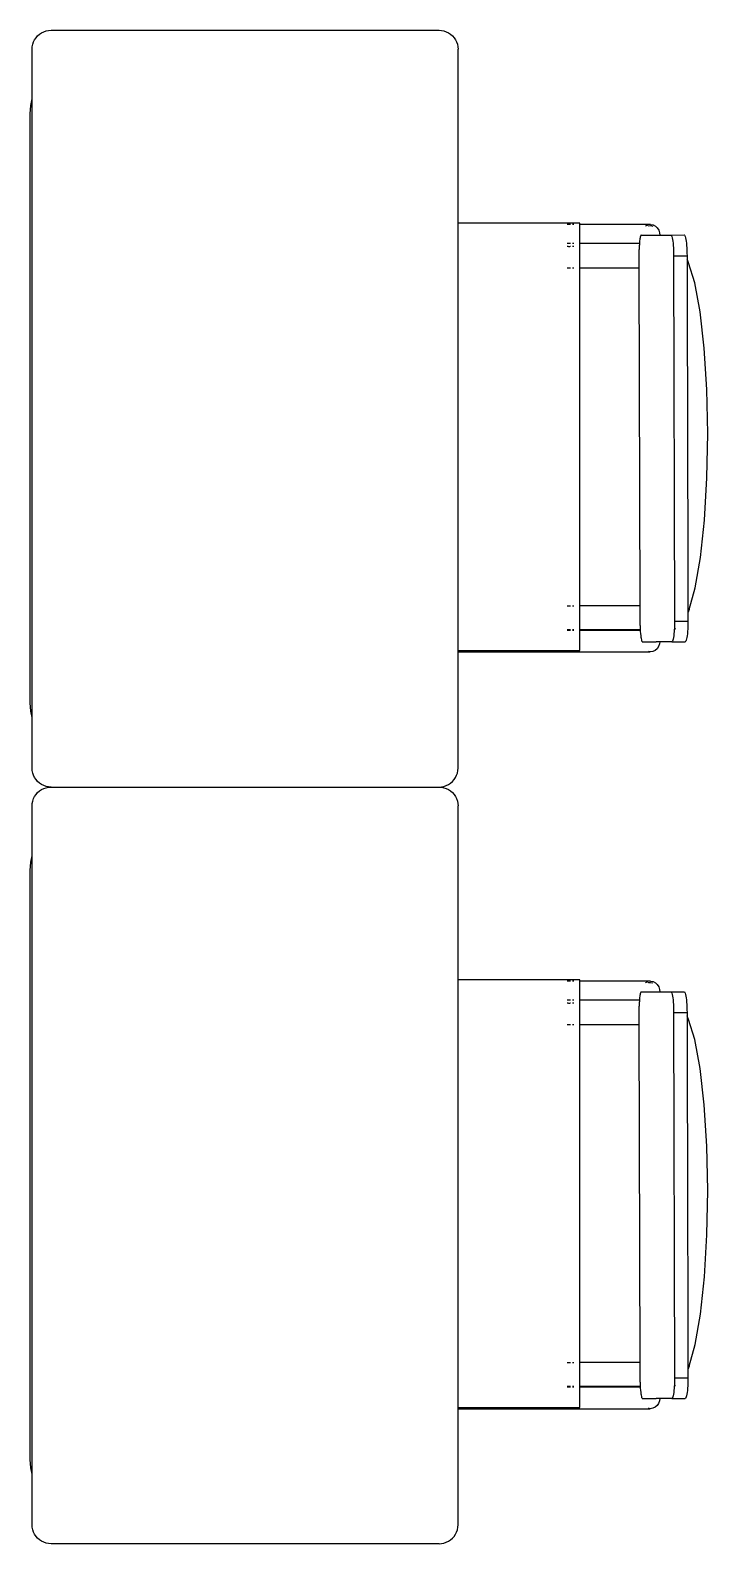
# Model space of a CAD drawing. Header units: metres. Extents: x 258817 to 259192, y 1878716 to 1878911.
# Drawn here: x 259018.732 to 259019.448, y 1878825.348 to 1878826.948 of the extents above; entities that cross this region are included whole.
import ezdxf

# ---------------------------------------------------------------- set-up
doc = ezdxf.new("R2010")
doc.units = ezdxf.units.M
doc.header["$MEASUREMENT"] = 0
doc.layers.add('Vistas', color=7, linetype='Continuous')

# ---------------------------------------------------------------- blocks, each defined once
blk = doc.blocks.new('bANCAS')
for p, q in [((259018.7416, 1878826.9436), (259018.7438, 1878826.945)), ((259018.7438, 1878826.945), (259018.7461, 1878826.9462)), ((259018.7461, 1878826.9462), (259018.7486, 1878826.947)), ((259018.7486, 1878826.947), (259018.7512, 1878826.9476)), ((259018.7512, 1878826.9476), (259018.7538, 1878826.9477)), ((259018.7538, 1878826.9477), (259019.1638, 1878826.9477)), ((259019.1638, 1878826.9477), (259019.1664, 1878826.9476)), ((259019.1664, 1878826.9476), (259019.1689, 1878826.947)), ((259019.1689, 1878826.947), (259019.1714, 1878826.9462)), ((259019.1714, 1878826.9462), (259019.1738, 1878826.945)), ((259019.1738, 1878826.945), (259019.1759, 1878826.9436)), ((259018.7338, 1878826.9277), (259018.7339, 1878826.9303)), ((259018.7339, 1878826.9303), (259018.7344, 1878826.9329)), ((259018.7344, 1878826.9329), (259018.7353, 1878826.9354)), ((259018.7353, 1878826.9354), (259018.7364, 1878826.9377)), ((259018.7364, 1878826.9377), (259018.7379, 1878826.9399)), ((259018.7379, 1878826.9399), (259018.7396, 1878826.9419)), ((259018.7396, 1878826.9419), (259018.7416, 1878826.9436)), ((259019.1759, 1878826.9436), (259019.1779, 1878826.9419)), ((259019.1779, 1878826.9419), (259019.1796, 1878826.9399)), ((259019.1796, 1878826.9399), (259019.1811, 1878826.9377)), ((259019.1811, 1878826.9377), (259019.1822, 1878826.9354)), ((259019.1822, 1878826.9354), (259019.1831, 1878826.9329)), ((259019.1831, 1878826.9329), (259019.1836, 1878826.9303)), ((259019.1836, 1878826.9303), (259019.1838, 1878826.9277)), ((259018.7338, 1878826.1677), (259018.7338, 1878826.9277)), ((259019.1838, 1878826.1677), (259019.1838, 1878826.9277)), ((259018.7318, 1878826.8595), (259018.7324, 1878826.8683)), ((259018.7324, 1878826.8683), (259018.7338, 1878826.8751)), ((259018.7318, 1878826.2368), (259018.7318, 1878826.8595)), ((259019.3125, 1878826.7439), (259019.1838, 1878826.7439)), ((259019.3001, 1878826.7425), (259019.299, 1878826.7425)), ((259019.3018, 1878826.7425), (259019.3006, 1878826.7425)), ((259019.3031, 1878826.7425), (259019.3025, 1878826.7425)), ((259019.3049, 1878826.7425), (259019.3043, 1878826.7425)), ((259019.306, 1878826.7425), (259019.3054, 1878826.7425)), ((259019.3125, 1878826.7425), (259019.3125, 1878826.7439)), ((259019.3873, 1878826.7425), (259019.3125, 1878826.7425)), ((259019.3126, 1878826.7408), (259019.3125, 1878826.7425)), ((259019.3125, 1878826.7389), (259019.3126, 1878826.7408)), ((259019.3125, 1878826.2919), (259019.3125, 1878826.7389)), ((259019.3819, 1878826.7408), (259019.3822, 1878826.7411)), ((259019.3822, 1878826.7411), (259019.3844, 1878826.7421)), ((259019.3847, 1878826.7408), (259019.3849, 1878826.7409)), ((259019.3849, 1878826.7409), (259019.3872, 1878826.7412)), ((259019.3872, 1878826.7412), (259019.3895, 1878826.7408)), ((259019.3873, 1878826.7425), (259019.3899, 1878826.7421)), ((259019.3899, 1878826.7421), (259019.3923, 1878826.7408)), ((259019.3923, 1878826.7408), (259019.3943, 1878826.7389)), ((259019.3943, 1878826.7389), (259019.3959, 1878826.7365)), ((259019.3959, 1878826.7365), (259019.3968, 1878826.7336)), ((259019.3001, 1878826.7222), (259019.299, 1878826.7222)), ((259019.3018, 1878826.7222), (259019.3006, 1878826.7222)), ((259019.3031, 1878826.7222), (259019.3025, 1878826.7222)), ((259019.3049, 1878826.7222), (259019.3043, 1878826.7222)), ((259019.306, 1878826.7222), (259019.3054, 1878826.7222)), ((259019.3754, 1878826.7222), (259019.3125, 1878826.7222)), ((259019.3754, 1878826.7207), (259019.3753, 1878826.7205)), ((259019.3753, 1878826.7205), (259019.3753, 1878826.7199)), ((259019.3755, 1878826.7225), (259019.3754, 1878826.7222)), ((259019.3754, 1878826.7222), (259019.3754, 1878826.7218)), ((259019.3754, 1878826.7218), (259019.3754, 1878826.7207)), ((259019.3757, 1878826.7248), (259019.3755, 1878826.7235)), ((259019.3755, 1878826.7235), (259019.3755, 1878826.7225)), ((259019.3759, 1878826.7267), (259019.3757, 1878826.7252)), ((259019.3757, 1878826.7252), (259019.3757, 1878826.7248)), ((259019.376, 1878826.7276), (259019.3759, 1878826.7267)), ((259019.3761, 1878826.728), (259019.376, 1878826.7276)), ((259019.3763, 1878826.7291), (259019.3761, 1878826.728)), ((259019.3766, 1878826.73), (259019.3763, 1878826.7291)), ((259019.3769, 1878826.7306), (259019.3766, 1878826.73)), ((259019.3771, 1878826.731), (259019.3769, 1878826.7306)), ((259019.3774, 1878826.7311), (259019.3771, 1878826.731)), ((259019.3774, 1878826.7311), (259019.3971, 1878826.7312)), ((259019.3968, 1878826.7336), (259019.3971, 1878826.7312)), ((259019.3971, 1878826.7312), (259019.4086, 1878826.7312)), ((259019.4086, 1878826.7312), (259019.4227, 1878826.7313)), ((259019.4086, 1878826.7312), (259019.409, 1878826.731)), ((259019.409, 1878826.731), (259019.4093, 1878826.7305)), ((259019.4093, 1878826.7305), (259019.4097, 1878826.7296)), ((259019.4097, 1878826.7296), (259019.4101, 1878826.7283)), ((259019.4101, 1878826.7283), (259019.4104, 1878826.7267)), ((259019.4104, 1878826.7267), (259019.4107, 1878826.7248)), ((259019.4107, 1878826.7248), (259019.411, 1878826.7226)), ((259019.411, 1878826.7226), (259019.4112, 1878826.7202)), ((259019.4112, 1878826.7202), (259019.4114, 1878826.7177)), ((259019.4227, 1878826.7313), (259019.4231, 1878826.7311)), ((259019.4231, 1878826.7311), (259019.4235, 1878826.7305)), ((259019.4235, 1878826.7305), (259019.4239, 1878826.7296)), ((259019.4239, 1878826.7296), (259019.4242, 1878826.7283)), ((259019.4242, 1878826.7283), (259019.4246, 1878826.7267)), ((259019.4246, 1878826.7267), (259019.4249, 1878826.7248)), ((259019.4249, 1878826.7248), (259019.4251, 1878826.7227)), ((259019.4251, 1878826.7227), (259019.4253, 1878826.7203)), ((259019.4253, 1878826.7203), (259019.4255, 1878826.7177)), ((259019.3001, 1878826.7192), (259019.299, 1878826.7192)), ((259019.3006, 1878826.7192), (259019.3018, 1878826.7192)), ((259019.3031, 1878826.7192), (259019.3025, 1878826.7192)), ((259019.3049, 1878826.7192), (259019.3043, 1878826.7192)), ((259019.306, 1878826.7192), (259019.3054, 1878826.7192)), ((259019.3753, 1878826.7192), (259019.3747, 1878826.7192)), ((259019.3753, 1878826.7199), (259019.3753, 1878826.7198)), ((259019.3753, 1878826.7198), (259019.3753, 1878826.7196)), ((259019.3753, 1878826.7196), (259019.3753, 1878826.7192)), ((259019.3753, 1878826.7192), (259019.3753, 1878826.7179)), ((259019.3753, 1878826.7179), (259019.3753, 1878826.716)), ((259019.3753, 1878826.7157), (259019.3753, 1878826.716)), ((259019.3753, 1878826.7126), (259019.3753, 1878826.7157)), ((259019.3753, 1878826.7093), (259019.3753, 1878826.7126)), ((259019.3753, 1878826.7059), (259019.3753, 1878826.7093)), ((259019.3753, 1878826.7028), (259019.3753, 1878826.7059)), ((259019.4114, 1878826.7177), (259019.4115, 1878826.7149)), ((259019.4115, 1878826.7149), (259019.4116, 1878826.7121)), ((259019.4116, 1878826.7121), (259019.4116, 1878826.7092)), ((259019.4116, 1878826.7092), (259019.4258, 1878826.7093)), ((259019.4116, 1878826.7092), (259019.4126, 1878826.3232)), ((259019.4255, 1878826.7177), (259019.4257, 1878826.715)), ((259019.4257, 1878826.715), (259019.4257, 1878826.7122)), ((259019.4257, 1878826.7122), (259019.4258, 1878826.7093)), ((259019.4258, 1878826.7093), (259019.4258, 1878826.7058)), ((259019.4264, 1878826.7049), (259019.4258, 1878826.7058)), ((259019.4258, 1878826.7058), (259019.4258, 1878826.7057)), ((259019.4258, 1878826.7057), (259019.4258, 1878826.7032)), ((259019.4275, 1878826.7019), (259019.4264, 1878826.7049)), ((259019.3001, 1878826.6963), (259019.299, 1878826.6963)), ((259019.3018, 1878826.6963), (259019.3006, 1878826.6963)), ((259019.3031, 1878826.6963), (259019.3025, 1878826.6963)), ((259019.3049, 1878826.6963), (259019.3043, 1878826.6963)), ((259019.306, 1878826.6963), (259019.3054, 1878826.6963)), ((259019.3753, 1878826.6963), (259019.3125, 1878826.6963)), ((259019.3753, 1878826.7001), (259019.3753, 1878826.7028)), ((259019.3753, 1878826.698), (259019.3753, 1878826.7001)), ((259019.3753, 1878826.6967), (259019.3753, 1878826.698)), ((259019.3753, 1878826.6963), (259019.3753, 1878826.6967)), ((259019.3762, 1878826.3394), (259019.3753, 1878826.6963)), ((259019.4258, 1878826.7032), (259019.4258, 1878826.6968)), ((259019.4258, 1878826.6968), (259019.4258, 1878826.6884)), ((259019.4258, 1878826.6884), (259019.4258, 1878826.6878)), ((259019.4341, 1878826.6807), (259019.4275, 1878826.7019)), ((259019.4258, 1878826.6878), (259019.4259, 1878826.6697)), ((259019.4397, 1878826.6501), (259019.4341, 1878826.6807)), ((259019.4259, 1878826.6697), (259019.4259, 1878826.6564)), ((259019.4259, 1878826.6564), (259019.4259, 1878826.6464)), ((259019.4259, 1878826.6464), (259019.426, 1878826.6156)), ((259019.444, 1878826.6117), (259019.4397, 1878826.6501)), ((259019.426, 1878826.6156), (259019.426, 1878826.615)), ((259019.426, 1878826.615), (259019.4261, 1878826.5696)), ((259019.4467, 1878826.568), (259019.444, 1878826.6117)), ((259019.4261, 1878826.5696), (259019.4262, 1878826.549)), ((259019.4476, 1878826.5213), (259019.4467, 1878826.568)), ((259019.4262, 1878826.549), (259019.4263, 1878826.4973)), ((259019.4468, 1878826.4744), (259019.4476, 1878826.5213)), ((259019.4263, 1878826.4973), (259019.4264, 1878826.4731)), ((259019.4264, 1878826.4731), (259019.4265, 1878826.4311)), ((259019.4442, 1878826.4299), (259019.4468, 1878826.4744)), ((259019.4265, 1878826.4311), (259019.4265, 1878826.4264)), ((259019.4265, 1878826.4264), (259019.4265, 1878826.3978)), ((259019.44, 1878826.3905), (259019.4442, 1878826.4299)), ((259019.4265, 1878826.3978), (259019.4266, 1878826.3845)), ((259019.4266, 1878826.3845), (259019.4266, 1878826.3729)), ((259019.4345, 1878826.3584), (259019.44, 1878826.3905)), ((259019.4266, 1878826.3729), (259019.4266, 1878826.3541)), ((259019.4266, 1878826.3541), (259019.4267, 1878826.3512)), ((259019.428, 1878826.3355), (259019.4345, 1878826.3584)), ((259019.299, 1878826.3394), (259019.3001, 1878826.3394)), ((259019.3006, 1878826.3394), (259019.3018, 1878826.3394)), ((259019.3025, 1878826.3394), (259019.3031, 1878826.3394)), ((259019.3043, 1878826.3394), (259019.3049, 1878826.3394)), ((259019.3054, 1878826.3394), (259019.306, 1878826.3394)), ((259019.3762, 1878826.3394), (259019.3125, 1878826.3394)), ((259019.3762, 1878826.339), (259019.3762, 1878826.3394)), ((259019.3762, 1878826.3377), (259019.3762, 1878826.339)), ((259019.3762, 1878826.3356), (259019.3762, 1878826.3377)), ((259019.3762, 1878826.3377), (259019.3762, 1878826.3377)), ((259019.4267, 1878826.3512), (259019.4267, 1878826.3434)), ((259019.4267, 1878826.3434), (259019.4267, 1878826.3364)), ((259019.4267, 1878826.3364), (259019.4267, 1878826.3325)), ((259019.3762, 1878826.333), (259019.3762, 1878826.3356)), ((259019.3762, 1878826.3298), (259019.3762, 1878826.333)), ((259019.3762, 1878826.3265), (259019.3762, 1878826.3298)), ((259019.3762, 1878826.3231), (259019.3762, 1878826.3265)), ((259019.3762, 1878826.32), (259019.3762, 1878826.3231)), ((259019.4126, 1878826.3232), (259019.4125, 1878826.3203)), ((259019.4125, 1878826.3203), (259019.4125, 1878826.3175)), ((259019.4126, 1878826.3232), (259019.4267, 1878826.3232)), ((259019.4267, 1878826.3204), (259019.4266, 1878826.3175)), ((259019.4268, 1878826.3326), (259019.4267, 1878826.3325)), ((259019.4267, 1878826.3325), (259019.4267, 1878826.3232)), ((259019.4267, 1878826.3232), (259019.4267, 1878826.3204)), ((259019.428, 1878826.3355), (259019.4268, 1878826.3326)), ((259019.3001, 1878826.3138), (259019.299, 1878826.3138)), ((259019.299, 1878826.3135), (259019.3001, 1878826.3135)), ((259019.3018, 1878826.3138), (259019.3006, 1878826.3138)), ((259019.3006, 1878826.3135), (259019.3018, 1878826.3135)), ((259019.3031, 1878826.3138), (259019.3025, 1878826.3138)), ((259019.3025, 1878826.3135), (259019.3031, 1878826.3135)), ((259019.3049, 1878826.3138), (259019.3043, 1878826.3138)), ((259019.3043, 1878826.3135), (259019.3049, 1878826.3135)), ((259019.306, 1878826.3138), (259019.3054, 1878826.3138)), ((259019.3054, 1878826.3135), (259019.306, 1878826.3135)), ((259019.3763, 1878826.3138), (259019.3125, 1878826.3138)), ((259019.3125, 1878826.3135), (259019.3764, 1878826.3135)), ((259019.3762, 1878826.3184), (259019.3762, 1878826.32)), ((259019.3762, 1878826.3184), (259019.3762, 1878826.3173)), ((259019.3762, 1878826.3173), (259019.3763, 1878826.3162)), ((259019.3763, 1878826.3162), (259019.3763, 1878826.3153)), ((259019.3763, 1878826.3153), (259019.3763, 1878826.3139)), ((259019.3763, 1878826.3139), (259019.3763, 1878826.3138)), ((259019.3763, 1878826.3138), (259019.3764, 1878826.3135)), ((259019.3764, 1878826.3135), (259019.3764, 1878826.3134)), ((259019.3764, 1878826.3134), (259019.3764, 1878826.3122)), ((259019.3764, 1878826.3122), (259019.3764, 1878826.3118)), ((259019.3764, 1878826.3118), (259019.3766, 1878826.3103)), ((259019.3766, 1878826.3103), (259019.3766, 1878826.3098)), ((259019.3766, 1878826.3098), (259019.3768, 1878826.3079)), ((259019.3768, 1878826.3079), (259019.3768, 1878826.3078)), ((259019.3768, 1878826.3078), (259019.377, 1878826.3062)), ((259019.377, 1878826.3062), (259019.3772, 1878826.305)), ((259019.3772, 1878826.305), (259019.3773, 1878826.3047)), ((259019.3773, 1878826.3047), (259019.3775, 1878826.3034)), ((259019.4111, 1878826.3041), (259019.4108, 1878826.3029)), ((259019.4114, 1878826.3057), (259019.4111, 1878826.3041)), ((259019.4117, 1878826.3076), (259019.4114, 1878826.3057)), ((259019.412, 1878826.3098), (259019.4117, 1878826.3076)), ((259019.4122, 1878826.3122), (259019.412, 1878826.3098)), ((259019.4123, 1878826.3142), (259019.4122, 1878826.3122)), ((259019.4136, 1878826.3148), (259019.4123, 1878826.3142)), ((259019.4124, 1878826.3148), (259019.4123, 1878826.3142)), ((259019.4125, 1878826.3175), (259019.4124, 1878826.3148)), ((259019.4137, 1878826.3148), (259019.4136, 1878826.3148)), ((259019.4253, 1878826.3042), (259019.4249, 1878826.3029)), ((259019.4256, 1878826.3058), (259019.4253, 1878826.3042)), ((259019.4259, 1878826.3077), (259019.4256, 1878826.3058)), ((259019.4261, 1878826.3098), (259019.4259, 1878826.3077)), ((259019.4264, 1878826.3122), (259019.4261, 1878826.3098)), ((259019.4265, 1878826.3148), (259019.4264, 1878826.3122)), ((259019.4266, 1878826.3175), (259019.4265, 1878826.3148)), ((259019.1838, 1878826.2919), (259019.3125, 1878826.2919)), ((259019.1838, 1878826.2905), (259019.3869, 1878826.2905)), ((259019.3775, 1878826.3034), (259019.3778, 1878826.3024)), ((259019.3778, 1878826.3024), (259019.378, 1878826.3019)), ((259019.378, 1878826.3019), (259019.3782, 1878826.3017)), ((259019.3782, 1878826.3017), (259019.3785, 1878826.3012)), ((259019.3785, 1878826.3012), (259019.3788, 1878826.3011)), ((259019.3788, 1878826.3011), (259019.393, 1878826.3011)), ((259019.3869, 1878826.2905), (259019.3851, 1878826.2909)), ((259019.3895, 1878826.2909), (259019.3869, 1878826.2905)), ((259019.392, 1878826.292), (259019.3895, 1878826.2909)), ((259019.3905, 1878826.3011), (259019.3904, 1878826.3011)), ((259019.3941, 1878826.2938), (259019.392, 1878826.292)), ((259019.3971, 1878826.3011), (259019.393, 1878826.3011)), ((259019.3958, 1878826.2961), (259019.3941, 1878826.2938)), ((259019.3968, 1878826.2989), (259019.3958, 1878826.2961)), ((259019.3971, 1878826.3011), (259019.3968, 1878826.2989)), ((259019.4096, 1878826.3012), (259019.3971, 1878826.3011)), ((259019.41, 1878826.3014), (259019.4096, 1878826.3012)), ((259019.4096, 1878826.3012), (259019.4238, 1878826.3012)), ((259019.4104, 1878826.3019), (259019.41, 1878826.3014)), ((259019.4108, 1878826.3029), (259019.4104, 1878826.3019)), ((259019.4242, 1878826.3014), (259019.4238, 1878826.3012)), ((259019.4246, 1878826.302), (259019.4242, 1878826.3014)), ((259019.4249, 1878826.3029), (259019.4246, 1878826.302)), ((259018.7324, 1878826.228), (259018.7318, 1878826.2368)), ((259018.7338, 1878826.2212), (259018.7324, 1878826.228)), ((259018.7339, 1878826.1651), (259018.7338, 1878826.1677)), ((259018.7344, 1878826.1625), (259018.7339, 1878826.1651)), ((259018.7353, 1878826.1601), (259018.7344, 1878826.1625)), ((259019.1822, 1878826.1601), (259019.1831, 1878826.1625)), ((259019.1831, 1878826.1625), (259019.1836, 1878826.1651)), ((259019.1836, 1878826.1651), (259019.1838, 1878826.1677)), ((259018.7364, 1878826.1577), (259018.7353, 1878826.1601)), ((259018.7379, 1878826.1555), (259018.7364, 1878826.1577)), ((259018.7396, 1878826.1536), (259018.7379, 1878826.1555)), ((259018.7416, 1878826.1519), (259018.7396, 1878826.1536)), ((259018.7438, 1878826.1504), (259018.7416, 1878826.1519)), ((259018.7416, 1878826.1436), (259018.7438, 1878826.145)), ((259018.7461, 1878826.1492), (259018.7438, 1878826.1504)), ((259018.7438, 1878826.145), (259018.7461, 1878826.1462)), ((259018.7486, 1878826.1484), (259018.7461, 1878826.1492)), ((259018.7461, 1878826.1462), (259018.7486, 1878826.147)), ((259018.7512, 1878826.1479), (259018.7486, 1878826.1484)), ((259018.7486, 1878826.147), (259018.7512, 1878826.1476)), ((259018.7538, 1878826.1477), (259018.7512, 1878826.1479)), ((259018.7512, 1878826.1476), (259018.7538, 1878826.1477)), ((259018.7538, 1878826.1477), (259019.1638, 1878826.1477)), ((259019.1638, 1878826.1477), (259019.1664, 1878826.1479)), ((259019.1638, 1878826.1477), (259019.1664, 1878826.1476)), ((259019.1664, 1878826.1479), (259019.1689, 1878826.1484)), ((259019.1664, 1878826.1476), (259019.1689, 1878826.147)), ((259019.1689, 1878826.1484), (259019.1714, 1878826.1492)), ((259019.1689, 1878826.147), (259019.1714, 1878826.1462)), ((259019.1714, 1878826.1492), (259019.1738, 1878826.1504)), ((259019.1714, 1878826.1462), (259019.1738, 1878826.145)), ((259019.1738, 1878826.1504), (259019.1759, 1878826.1519)), ((259019.1738, 1878826.145), (259019.1759, 1878826.1436)), ((259019.1759, 1878826.1519), (259019.1779, 1878826.1536)), ((259019.1779, 1878826.1536), (259019.1796, 1878826.1555)), ((259019.1796, 1878826.1555), (259019.1811, 1878826.1577)), ((259019.1811, 1878826.1577), (259019.1822, 1878826.1601)), ((259018.7338, 1878826.1277), (259018.7339, 1878826.1303)), ((259018.7339, 1878826.1303), (259018.7344, 1878826.1329)), ((259018.7344, 1878826.1329), (259018.7353, 1878826.1354)), ((259018.7353, 1878826.1354), (259018.7364, 1878826.1377)), ((259018.7364, 1878826.1377), (259018.7379, 1878826.1399)), ((259018.7379, 1878826.1399), (259018.7396, 1878826.1419)), ((259018.7396, 1878826.1419), (259018.7416, 1878826.1436)), ((259019.1759, 1878826.1436), (259019.1779, 1878826.1419)), ((259019.1779, 1878826.1419), (259019.1796, 1878826.1399)), ((259019.1796, 1878826.1399), (259019.1811, 1878826.1377)), ((259019.1811, 1878826.1377), (259019.1822, 1878826.1354)), ((259019.1822, 1878826.1354), (259019.1831, 1878826.1329)), ((259019.1831, 1878826.1329), (259019.1836, 1878826.1303)), ((259019.1836, 1878826.1303), (259019.1838, 1878826.1277)), ((259018.7338, 1878825.3677), (259018.7338, 1878826.1277)), ((259019.1838, 1878825.3677), (259019.1838, 1878826.1277)), ((259018.7318, 1878826.0595), (259018.7324, 1878826.0683)), ((259018.7324, 1878826.0683), (259018.7338, 1878826.0751)), ((259018.7318, 1878825.4368), (259018.7318, 1878826.0595)), ((259019.3125, 1878825.9439), (259019.1838, 1878825.9439)), ((259019.3001, 1878825.9425), (259019.299, 1878825.9425)), ((259019.3018, 1878825.9425), (259019.3006, 1878825.9425)), ((259019.3031, 1878825.9425), (259019.3025, 1878825.9425)), ((259019.3049, 1878825.9425), (259019.3043, 1878825.9425)), ((259019.306, 1878825.9425), (259019.3054, 1878825.9425)), ((259019.3125, 1878825.9425), (259019.3125, 1878825.9439)), ((259019.3873, 1878825.9425), (259019.3125, 1878825.9425)), ((259019.3126, 1878825.9408), (259019.3125, 1878825.9425)), ((259019.3125, 1878825.9389), (259019.3126, 1878825.9408)), ((259019.3125, 1878825.4919), (259019.3125, 1878825.9389)), ((259019.3819, 1878825.9408), (259019.3822, 1878825.9411)), ((259019.3822, 1878825.9411), (259019.3844, 1878825.9421)), ((259019.3847, 1878825.9408), (259019.3849, 1878825.9409)), ((259019.3849, 1878825.9409), (259019.3872, 1878825.9412)), ((259019.3872, 1878825.9412), (259019.3895, 1878825.9408)), ((259019.3873, 1878825.9425), (259019.3899, 1878825.9421)), ((259019.3899, 1878825.9421), (259019.3923, 1878825.9408)), ((259019.3923, 1878825.9408), (259019.3943, 1878825.9389)), ((259019.3943, 1878825.9389), (259019.3959, 1878825.9365)), ((259019.3959, 1878825.9365), (259019.3968, 1878825.9336)), ((259019.3001, 1878825.9222), (259019.299, 1878825.9222)), ((259019.3018, 1878825.9222), (259019.3006, 1878825.9222)), ((259019.3031, 1878825.9222), (259019.3025, 1878825.9222)), ((259019.3049, 1878825.9222), (259019.3043, 1878825.9222)), ((259019.306, 1878825.9222), (259019.3054, 1878825.9222)), ((259019.3754, 1878825.9222), (259019.3125, 1878825.9222)), ((259019.3754, 1878825.9207), (259019.3753, 1878825.9205)), ((259019.3753, 1878825.9205), (259019.3753, 1878825.9199)), ((259019.3755, 1878825.9225), (259019.3754, 1878825.9222)), ((259019.3754, 1878825.9222), (259019.3754, 1878825.9218)), ((259019.3754, 1878825.9218), (259019.3754, 1878825.9207)), ((259019.3757, 1878825.9248), (259019.3755, 1878825.9235)), ((259019.3755, 1878825.9235), (259019.3755, 1878825.9225)), ((259019.3759, 1878825.9267), (259019.3757, 1878825.9252)), ((259019.3757, 1878825.9252), (259019.3757, 1878825.9248)), ((259019.376, 1878825.9276), (259019.3759, 1878825.9267)), ((259019.3761, 1878825.928), (259019.376, 1878825.9276)), ((259019.3763, 1878825.9291), (259019.3761, 1878825.928)), ((259019.3766, 1878825.93), (259019.3763, 1878825.9291)), ((259019.3769, 1878825.9306), (259019.3766, 1878825.93)), ((259019.3771, 1878825.931), (259019.3769, 1878825.9306)), ((259019.3774, 1878825.9311), (259019.3771, 1878825.931)), ((259019.3774, 1878825.9311), (259019.3971, 1878825.9312)), ((259019.3968, 1878825.9336), (259019.3971, 1878825.9312)), ((259019.3971, 1878825.9312), (259019.4086, 1878825.9312)), ((259019.4086, 1878825.9312), (259019.4227, 1878825.9313)), ((259019.4086, 1878825.9312), (259019.409, 1878825.931)), ((259019.409, 1878825.931), (259019.4093, 1878825.9305)), ((259019.4093, 1878825.9305), (259019.4097, 1878825.9296)), ((259019.4097, 1878825.9296), (259019.4101, 1878825.9283)), ((259019.4101, 1878825.9283), (259019.4104, 1878825.9267)), ((259019.4104, 1878825.9267), (259019.4107, 1878825.9248)), ((259019.4107, 1878825.9248), (259019.411, 1878825.9226)), ((259019.411, 1878825.9226), (259019.4112, 1878825.9202)), ((259019.4112, 1878825.9202), (259019.4114, 1878825.9177)), ((259019.4227, 1878825.9313), (259019.4231, 1878825.9311)), ((259019.4231, 1878825.9311), (259019.4235, 1878825.9305)), ((259019.4235, 1878825.9305), (259019.4239, 1878825.9296)), ((259019.4239, 1878825.9296), (259019.4242, 1878825.9283)), ((259019.4242, 1878825.9283), (259019.4246, 1878825.9267)), ((259019.4246, 1878825.9267), (259019.4249, 1878825.9248)), ((259019.4249, 1878825.9248), (259019.4251, 1878825.9227)), ((259019.4251, 1878825.9227), (259019.4253, 1878825.9203)), ((259019.4253, 1878825.9203), (259019.4255, 1878825.9177)), ((259019.3001, 1878825.9192), (259019.299, 1878825.9192)), ((259019.3006, 1878825.9192), (259019.3018, 1878825.9192)), ((259019.3031, 1878825.9192), (259019.3025, 1878825.9192)), ((259019.3049, 1878825.9192), (259019.3043, 1878825.9192)), ((259019.306, 1878825.9192), (259019.3054, 1878825.9192)), ((259019.3753, 1878825.9192), (259019.3747, 1878825.9192)), ((259019.3753, 1878825.9199), (259019.3753, 1878825.9198)), ((259019.3753, 1878825.9198), (259019.3753, 1878825.9196)), ((259019.3753, 1878825.9196), (259019.3753, 1878825.9192)), ((259019.3753, 1878825.9192), (259019.3753, 1878825.9179)), ((259019.3753, 1878825.9179), (259019.3753, 1878825.916)), ((259019.3753, 1878825.9157), (259019.3753, 1878825.916)), ((259019.3753, 1878825.9126), (259019.3753, 1878825.9157)), ((259019.3753, 1878825.9059), (259019.3753, 1878825.9126)), ((259019.3753, 1878825.9028), (259019.3753, 1878825.9059)), ((259019.4114, 1878825.9177), (259019.4115, 1878825.9149)), ((259019.4115, 1878825.9149), (259019.4116, 1878825.9121)), ((259019.4116, 1878825.9121), (259019.4116, 1878825.9092)), ((259019.4116, 1878825.9092), (259019.4258, 1878825.9093)), ((259019.4116, 1878825.9092), (259019.4126, 1878825.5232)), ((259019.4255, 1878825.9177), (259019.4257, 1878825.915)), ((259019.4257, 1878825.915), (259019.4257, 1878825.9122)), ((259019.4257, 1878825.9122), (259019.4258, 1878825.9093)), ((259019.4258, 1878825.9093), (259019.4258, 1878825.9058)), ((259019.4264, 1878825.9049), (259019.4258, 1878825.9058)), ((259019.4258, 1878825.9058), (259019.4258, 1878825.9057)), ((259019.4258, 1878825.9057), (259019.4258, 1878825.9032)), ((259019.4275, 1878825.9019), (259019.4264, 1878825.9049)), ((259019.3001, 1878825.8963), (259019.299, 1878825.8963)), ((259019.3018, 1878825.8963), (259019.3006, 1878825.8963)), ((259019.3031, 1878825.8963), (259019.3025, 1878825.8963)), ((259019.3049, 1878825.8963), (259019.3043, 1878825.8963)), ((259019.306, 1878825.8963), (259019.3054, 1878825.8963)), ((259019.3753, 1878825.8963), (259019.3125, 1878825.8963)), ((259019.3753, 1878825.9001), (259019.3753, 1878825.9028)), ((259019.3753, 1878825.898), (259019.3753, 1878825.9001)), ((259019.3753, 1878825.8967), (259019.3753, 1878825.898)), ((259019.3753, 1878825.8963), (259019.3753, 1878825.8967)), ((259019.3762, 1878825.5394), (259019.3753, 1878825.8963)), ((259019.4258, 1878825.9032), (259019.4258, 1878825.8968)), ((259019.4258, 1878825.8968), (259019.4258, 1878825.8884)), ((259019.4258, 1878825.8884), (259019.4258, 1878825.8878)), ((259019.4341, 1878825.8807), (259019.4275, 1878825.9019)), ((259019.4258, 1878825.8878), (259019.4259, 1878825.8697)), ((259019.4397, 1878825.8501), (259019.4341, 1878825.8807)), ((259019.4259, 1878825.8697), (259019.4259, 1878825.8564)), ((259019.4259, 1878825.8564), (259019.4259, 1878825.8464)), ((259019.4259, 1878825.8464), (259019.426, 1878825.8156)), ((259019.444, 1878825.8117), (259019.4397, 1878825.8501)), ((259019.426, 1878825.8156), (259019.426, 1878825.815)), ((259019.426, 1878825.815), (259019.4261, 1878825.7696)), ((259019.4467, 1878825.768), (259019.444, 1878825.8117)), ((259019.4261, 1878825.7696), (259019.4262, 1878825.749)), ((259019.4476, 1878825.7213), (259019.4467, 1878825.768)), ((259019.4262, 1878825.749), (259019.4263, 1878825.6973)), ((259019.4468, 1878825.6744), (259019.4476, 1878825.7213)), ((259019.4263, 1878825.6973), (259019.4264, 1878825.6731)), ((259019.4264, 1878825.6731), (259019.4265, 1878825.6311)), ((259019.4442, 1878825.6299), (259019.4468, 1878825.6744)), ((259019.4265, 1878825.6311), (259019.4265, 1878825.6264)), ((259019.4265, 1878825.6264), (259019.4265, 1878825.5978)), ((259019.44, 1878825.5905), (259019.4442, 1878825.6299)), ((259019.4265, 1878825.5978), (259019.4266, 1878825.5845)), ((259019.4266, 1878825.5845), (259019.4266, 1878825.5729)), ((259019.4345, 1878825.5584), (259019.44, 1878825.5905)), ((259019.4266, 1878825.5729), (259019.4266, 1878825.5541)), ((259019.4266, 1878825.5541), (259019.4267, 1878825.5512)), ((259019.428, 1878825.5355), (259019.4345, 1878825.5584)), ((259019.299, 1878825.5394), (259019.3001, 1878825.5394)), ((259019.3006, 1878825.5394), (259019.3018, 1878825.5394)), ((259019.3025, 1878825.5394), (259019.3031, 1878825.5394)), ((259019.3043, 1878825.5394), (259019.3049, 1878825.5394)), ((259019.3054, 1878825.5394), (259019.306, 1878825.5394)), ((259019.3762, 1878825.5394), (259019.3125, 1878825.5394)), ((259019.3762, 1878825.539), (259019.3762, 1878825.5394)), ((259019.3762, 1878825.5377), (259019.3762, 1878825.539)), ((259019.3762, 1878825.5356), (259019.3762, 1878825.5377)), ((259019.3762, 1878825.5377), (259019.3762, 1878825.5377)), ((259019.4267, 1878825.5512), (259019.4267, 1878825.5434)), ((259019.4267, 1878825.5434), (259019.4267, 1878825.5364)), ((259019.4267, 1878825.5364), (259019.4267, 1878825.5325)), ((259019.3762, 1878825.533), (259019.3762, 1878825.5356)), ((259019.3762, 1878825.5298), (259019.3762, 1878825.533)), ((259019.3762, 1878825.5231), (259019.3762, 1878825.5298)), ((259019.3762, 1878825.52), (259019.3762, 1878825.5231)), ((259019.4126, 1878825.5232), (259019.4125, 1878825.5203)), ((259019.4125, 1878825.5203), (259019.4125, 1878825.5175)), ((259019.4126, 1878825.5232), (259019.4267, 1878825.5232)), ((259019.4267, 1878825.5204), (259019.4266, 1878825.5175)), ((259019.4268, 1878825.5326), (259019.4267, 1878825.5325)), ((259019.4267, 1878825.5325), (259019.4267, 1878825.5232)), ((259019.4267, 1878825.5232), (259019.4267, 1878825.5204)), ((259019.428, 1878825.5355), (259019.4268, 1878825.5326)), ((259019.3001, 1878825.5138), (259019.299, 1878825.5138)), ((259019.299, 1878825.5135), (259019.3001, 1878825.5135)), ((259019.3018, 1878825.5138), (259019.3006, 1878825.5138)), ((259019.3006, 1878825.5135), (259019.3018, 1878825.5135)), ((259019.3031, 1878825.5138), (259019.3025, 1878825.5138)), ((259019.3025, 1878825.5135), (259019.3031, 1878825.5135)), ((259019.3049, 1878825.5138), (259019.3043, 1878825.5138)), ((259019.3043, 1878825.5135), (259019.3049, 1878825.5135)), ((259019.306, 1878825.5138), (259019.3054, 1878825.5138)), ((259019.3054, 1878825.5135), (259019.306, 1878825.5135)), ((259019.3763, 1878825.5138), (259019.3125, 1878825.5138)), ((259019.3125, 1878825.5135), (259019.3764, 1878825.5135)), ((259019.3762, 1878825.5184), (259019.3762, 1878825.52)), ((259019.3762, 1878825.5184), (259019.3762, 1878825.5173)), ((259019.3762, 1878825.5173), (259019.3763, 1878825.5162)), ((259019.3763, 1878825.5162), (259019.3763, 1878825.5153)), ((259019.3763, 1878825.5153), (259019.3763, 1878825.5139)), ((259019.3763, 1878825.5139), (259019.3763, 1878825.5138)), ((259019.3763, 1878825.5138), (259019.3764, 1878825.5135)), ((259019.3764, 1878825.5135), (259019.3764, 1878825.5134)), ((259019.3764, 1878825.5134), (259019.3764, 1878825.5122)), ((259019.3764, 1878825.5122), (259019.3764, 1878825.5118)), ((259019.3764, 1878825.5118), (259019.3766, 1878825.5103)), ((259019.3766, 1878825.5103), (259019.3766, 1878825.5098)), ((259019.3766, 1878825.5098), (259019.3768, 1878825.5079)), ((259019.3768, 1878825.5079), (259019.3768, 1878825.5078)), ((259019.3768, 1878825.5078), (259019.377, 1878825.5062)), ((259019.377, 1878825.5062), (259019.3772, 1878825.505)), ((259019.3772, 1878825.505), (259019.3773, 1878825.5047)), ((259019.3773, 1878825.5047), (259019.3775, 1878825.5034)), ((259019.4111, 1878825.5041), (259019.4108, 1878825.5029)), ((259019.4114, 1878825.5057), (259019.4111, 1878825.5041)), ((259019.4117, 1878825.5076), (259019.4114, 1878825.5057)), ((259019.412, 1878825.5098), (259019.4117, 1878825.5076)), ((259019.4122, 1878825.5122), (259019.412, 1878825.5098)), ((259019.4123, 1878825.5142), (259019.4122, 1878825.5122)), ((259019.4136, 1878825.5148), (259019.4123, 1878825.5142)), ((259019.4124, 1878825.5148), (259019.4123, 1878825.5142)), ((259019.4125, 1878825.5175), (259019.4124, 1878825.5148)), ((259019.4137, 1878825.5148), (259019.4136, 1878825.5148)), ((259019.4253, 1878825.5042), (259019.4249, 1878825.5029)), ((259019.4256, 1878825.5058), (259019.4253, 1878825.5042)), ((259019.4259, 1878825.5077), (259019.4256, 1878825.5058)), ((259019.4261, 1878825.5098), (259019.4259, 1878825.5077)), ((259019.4264, 1878825.5122), (259019.4261, 1878825.5098)), ((259019.4265, 1878825.5148), (259019.4264, 1878825.5122)), ((259019.4266, 1878825.5175), (259019.4265, 1878825.5148)), ((259019.1838, 1878825.4919), (259019.3125, 1878825.4919)), ((259019.1838, 1878825.4905), (259019.3869, 1878825.4905)), ((259019.3775, 1878825.5034), (259019.3778, 1878825.5024)), ((259019.3778, 1878825.5024), (259019.378, 1878825.5019)), ((259019.378, 1878825.5019), (259019.3782, 1878825.5017)), ((259019.3782, 1878825.5017), (259019.3785, 1878825.5012)), ((259019.3785, 1878825.5012), (259019.3788, 1878825.5011)), ((259019.3788, 1878825.5011), (259019.393, 1878825.5011)), ((259019.3869, 1878825.4905), (259019.3851, 1878825.4909)), ((259019.3895, 1878825.4909), (259019.3869, 1878825.4905)), ((259019.392, 1878825.492), (259019.3895, 1878825.4909)), ((259019.3905, 1878825.5011), (259019.3904, 1878825.5011)), ((259019.3941, 1878825.4938), (259019.392, 1878825.492)), ((259019.3971, 1878825.5011), (259019.393, 1878825.5011)), ((259019.3958, 1878825.4961), (259019.3941, 1878825.4938)), ((259019.3968, 1878825.4989), (259019.3958, 1878825.4961)), ((259019.3971, 1878825.5011), (259019.3968, 1878825.4989)), ((259019.4096, 1878825.5012), (259019.3971, 1878825.5011)), ((259019.41, 1878825.5014), (259019.4096, 1878825.5012)), ((259019.4096, 1878825.5012), (259019.4238, 1878825.5012)), ((259019.4104, 1878825.5019), (259019.41, 1878825.5014)), ((259019.4108, 1878825.5029), (259019.4104, 1878825.5019)), ((259019.4242, 1878825.5014), (259019.4238, 1878825.5012)), ((259019.4246, 1878825.502), (259019.4242, 1878825.5014)), ((259019.4249, 1878825.5029), (259019.4246, 1878825.502)), ((259018.7324, 1878825.428), (259018.7318, 1878825.4368)), ((259018.7338, 1878825.4212), (259018.7324, 1878825.428)), ((259018.7339, 1878825.3651), (259018.7338, 1878825.3677)), ((259018.7344, 1878825.3625), (259018.7339, 1878825.3651)), ((259018.7353, 1878825.3601), (259018.7344, 1878825.3625)), ((259019.1822, 1878825.3601), (259019.1831, 1878825.3625)), ((259019.1831, 1878825.3625), (259019.1836, 1878825.3651)), ((259019.1836, 1878825.3651), (259019.1838, 1878825.3677)), ((259018.7364, 1878825.3577), (259018.7353, 1878825.3601)), ((259018.7379, 1878825.3555), (259018.7364, 1878825.3577)), ((259018.7396, 1878825.3536), (259018.7379, 1878825.3555)), ((259018.7416, 1878825.3519), (259018.7396, 1878825.3536)), ((259018.7438, 1878825.3504), (259018.7416, 1878825.3519)), ((259018.7461, 1878825.3492), (259018.7438, 1878825.3504)), ((259018.7486, 1878825.3484), (259018.7461, 1878825.3492)), ((259018.7512, 1878825.3479), (259018.7486, 1878825.3484)), ((259018.7538, 1878825.3477), (259018.7512, 1878825.3479)), ((259019.1638, 1878825.3477), (259018.7538, 1878825.3477)), ((259019.1638, 1878825.3477), (259019.1664, 1878825.3479)), ((259019.1664, 1878825.3479), (259019.1689, 1878825.3484)), ((259019.1689, 1878825.3484), (259019.1714, 1878825.3492)), ((259019.1714, 1878825.3492), (259019.1738, 1878825.3504)), ((259019.1738, 1878825.3504), (259019.1759, 1878825.3519)), ((259019.1759, 1878825.3519), (259019.1779, 1878825.3536)), ((259019.1779, 1878825.3536), (259019.1796, 1878825.3555)), ((259019.1796, 1878825.3555), (259019.1811, 1878825.3577)), ((259019.1811, 1878825.3577), (259019.1822, 1878825.3601))]:
    blk.add_line(p, q)

msp = doc.modelspace()

# ---------------------------------------------------------------- block references
at = {"layer": 'Vistas'}
msp.add_blockref('bANCAS', (0, 0), dxfattribs=at)

doc.saveas('drawing.dxf')
